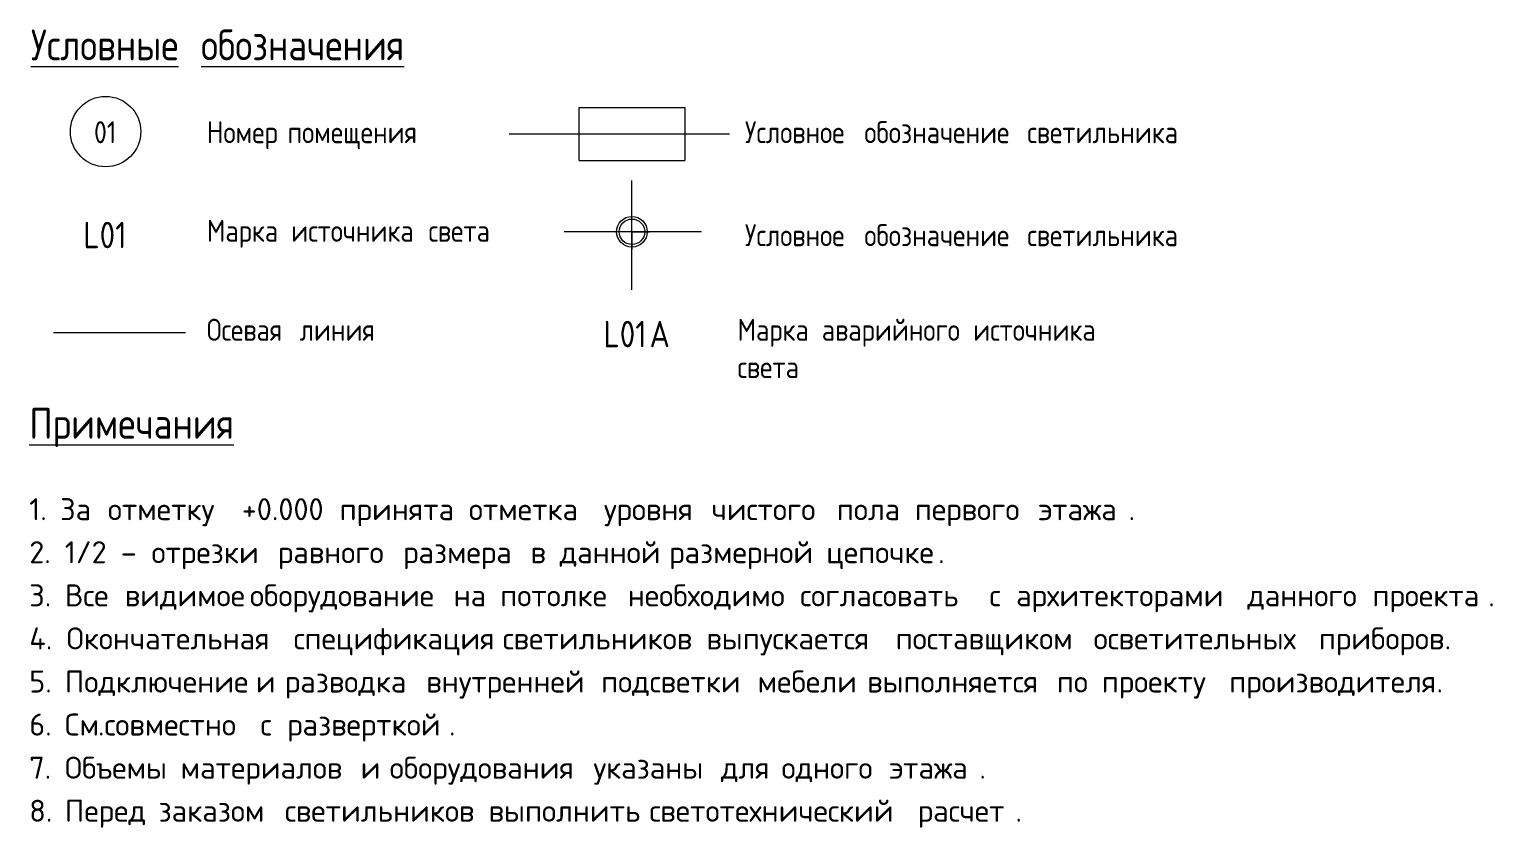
# Model space of a CAD drawing. Header units: millimetres. Extents: x 81425 to 274970, y -8553 to 29000.
# Drawn here: x 127124.7 to 127291, y 3033.9 to 3124.6 of the extents above; entities that cross this region are included whole.
import ezdxf

# ---------------------------------------------------------------- set-up
doc = ezdxf.new("R2010")
doc.units = ezdxf.units.MM
doc.linetypes.add('ADSK_Штрих_ш2 п1', pattern=[300, 200, -100])
for name, color, linetype, lineweight in [('A-DETL', 7, 'Continuous', 9), ('A-DETL-2', 7, 'ADSK_Штрих_ш2 п1', 9), ('G-ANNO-TEXT', 7, 'Continuous', 9)]:
    doc.layers.add(name, color=color, linetype=linetype, lineweight=lineweight)
doc.layers.add('G-ANNO-TEXT-1', color=1, linetype='Continuous', lineweight=9, true_color=0xff0000)
doc.styles.add('GOST Common_2', font='GOST_Common.ttf', dxfattribs={"width": 0.9, "height": 3.5})
doc.styles.add('GOST Common_3', font='GOST_Common.ttf', dxfattribs={"width": 0.9, "height": 3})
doc.styles.add('GOST Common_4', font='GOST_Common.ttf', dxfattribs={"width": 0.9, "height": 2.5})
doc.styles.add('ISOCPEUR_3', font='isocpeur.ttf', dxfattribs={"height": 2.5})

msp = doc.modelspace()

# ---------------------------------------------------------------- linework, layer by layer
at = {"layer": 'A-DETL'}
for p, q in [((127187.21, 3109.69), (127187.21, 3115.69)), ((127187.21, 3115.69), (127199.21, 3115.69)), ((127199.21, 3115.69), (127199.21, 3109.69)), ((127187.21, 3109.69), (127199.21, 3109.69)), ((127193.21, 3101.59), (127193.21, 3103.59)), ((127193.21, 3101.59), (127191.21, 3101.59)), ((127193.21, 3101.59), (127193.21, 3099.59)), ((127193.21, 3101.59), (127195.21, 3101.59))]:
    msp.add_line(p, q, dxfattribs=at)
for centre, radius in [((127133.41, 3112.97), 4), ((127193.21, 3101.59), 1.74), ((127193.21, 3101.59), 1.45)]:
    msp.add_circle(centre, radius, dxfattribs=at)
at = {"layer": 'A-DETL-2'}
for p, q in [((127204.28, 3112.69), (127179.28, 3112.69)), ((127193.21, 3094.98), (127193.21, 3107.43)), ((127201.13, 3101.59), (127185.5, 3101.59)), ((127127.51, 3090.15), (127142.51, 3090.15))]:
    msp.add_line(p, q, dxfattribs=at)

# ---------------------------------------------------------------- texts
at = {"layer": 'G-ANNO-TEXT', "attachment_point": 1}
for s, insert, char_height, width, style in [('\\LУсловные', (127124.92, 3124.57), 3.5, 22.1506, 'GOST Common_2'), ('\\L\\fGOST Common|b0|i0|c204|p34|;\\W.9;\\L ', (127143.19, 3124.57), 3.5, 1.2987, 'GOST Common_2'), ('\\Lобозначения', (127144.26, 3124.57), 3.5, 30.1595, 'GOST Common_2'), ('Условное', (127206.05, 3114.15), 2.5, 15.5127, 'GOST Common_4'), ('обозначение', (127219.62, 3114.15), 2.5, 21.5013, 'GOST Common_4'), ('01', (127132.09, 3114.15), 2.5, 3.319, 'GOST Common_4'), ('Номер', (127144.91, 3114.15), 2.5, 10.1734, 'GOST Common_4'), ('\\fGOST Common|b0|i0|c204|p34|;\\W.9; ', (127153.31, 3114.15), 2.5, 0.938, 'GOST Common_4'), ('помещения', (127154.08, 3114.15), 2.5, 18.543, 'GOST Common_4'), ('\\fGOST Common|b0|i0|c204|p34|;\\W.9; ', (127218.85, 3114.15), 2.5, 0.938, 'GOST Common_4'), ('\\fGOST Common|b0|i0|c204|p34|;\\W.9; ', (127237.36, 3114.15), 2.5, 0.938, 'GOST Common_4'), ('светильника', (127238.13, 3114.15), 2.5, 21.862, 'GOST Common_4'), ('Марка', (127144.91, 3102.95), 2.5, 10.6785, 'GOST Common_4'), ('\\fGOST Common|b0|i0|c204|p34|;\\W.9; ', (127153.72, 3102.95), 2.5, 0.938, 'GOST Common_4'), ('\\fGOST Common|b0|i0|c204|p34|;\\W.9; ', (127169.32, 3102.95), 2.5, 0.938, 'GOST Common_4'), ('источника', (127154.5, 3102.95), 2.5, 17.9658, 'GOST Common_4'), ('света', (127170.09, 3102.95), 2.5, 10.1734, 'GOST Common_4'), ('Условное', (127206.05, 3102.45), 2.5, 15.5127, 'GOST Common_4'), ('\\fGOST Common|b0|i0|c204|p34|;\\W.9; ', (127218.85, 3102.45), 2.5, 0.938, 'GOST Common_4'), ('обозначение', (127219.62, 3102.45), 2.5, 21.5013, 'GOST Common_4'), ('\\fGOST Common|b0|i0|c204|p34|;\\W.9; ', (127237.36, 3102.45), 2.5, 0.938, 'GOST Common_4'), ('светильника', (127238.13, 3102.45), 2.5, 21.862, 'GOST Common_4'), ('Осевая', (127144.91, 3091.7), 2.5, 11.8329, 'GOST Common_4'), ('\\fGOST Common|b0|i0|c204|p34|;\\W.9; ', (127154.67, 3091.7), 2.5, 0.938, 'GOST Common_4'), ('линия', (127155.45, 3091.7), 2.5, 9.7405, 'GOST Common_4'), ('Марка', (127205.2, 3091.7), 2.5, 10.6785, 'GOST Common_4'), ('\\fGOST Common|b0|i0|c204|p34|;\\W.9; ', (127214.01, 3091.7), 2.5, 0.938, 'GOST Common_4'), ('аварийного', (127214.78, 3091.7), 2.5, 19.9139, 'GOST Common_4'), ('\\fGOST Common|b0|i0|c204|p34|;\\W.9; ', (127231.21, 3091.7), 2.5, 0.938, 'GOST Common_4'), ('источника', (127231.98, 3091.7), 2.5, 17.9658, 'GOST Common_4'), ('\\fGOST Common|b0|i0|c204|p34|;\\W.9; ', (127246.81, 3091.7), 2.5, 0.938, 'GOST Common_4'), ('света', (127205.2, 3087.47), 2.5, 10.1734, 'GOST Common_4'), ('\\LПримечания', (127124.74, 3081.57), 3.5, 28.4278, 'GOST Common_2'), ('1. ', (127124.74, 3071.32), 2.5, 4.2489, 'ISOCPEUR_3'), ('За', (127128.25, 3071.32), 2.5, 4.73, 'ISOCPEUR_3'), ('\\fISOCPEUR|b0|i0|c204|p34|; ', (127132.15, 3071.32), 2.5, 1.8439, 'ISOCPEUR_3'), (' +0.000 ', (127147.3, 3071.32), 2.5, 15.3924, 'ISOCPEUR_3'), ('\\fISOCPEUR|b0|i0|c204|p34|; ', (127173.16, 3071.32), 2.5, 1.8439, 'ISOCPEUR_3'), ('\\fISOCPEUR|b0|i0|c204|p34|; ', (127188.51, 3071.32), 2.5, 1.8439, 'ISOCPEUR_3'), ('\\fISOCPEUR|b0|i0|c204|p34|; ', (127200.74, 3071.32), 2.5, 1.8439, 'ISOCPEUR_3'), ('\\fISOCPEUR|b0|i0|c204|p34|; ', (127214.96, 3071.32), 2.5, 1.8439, 'ISOCPEUR_3'), ('\\fISOCPEUR|b0|i0|c204|p34|; ', (127223.83, 3071.32), 2.5, 1.8439, 'ISOCPEUR_3'), ('\\fISOCPEUR|b0|i0|c204|p34|; ', (127237.85, 3071.32), 2.5, 1.8439, 'ISOCPEUR_3'), ('отметку', (127133.67, 3071.32), 2.5, 16.5148, 'ISOCPEUR_3'), ('принята', (127160, 3071.32), 2.5, 15.9536, 'ISOCPEUR_3'), ('отметка', (127174.68, 3071.32), 2.5, 16.7553, 'ISOCPEUR_3'), ('уровня', (127190.03, 3071.32), 2.5, 12.9873, 'ISOCPEUR_3'), ('чистого', (127202.26, 3071.32), 2.5, 15.3924, 'ISOCPEUR_3'), ('пола', (127216.49, 3071.32), 2.5, 8.8987, 'ISOCPEUR_3'), ('первого', (127225.35, 3071.32), 2.5, 15.1519, 'ISOCPEUR_3'), ('этажа', (127239.37, 3071.32), 2.5, 12.4262, 'ISOCPEUR_3'), ('\\fISOCPEUR|b0|i0|c204|p34|;.', (127249.63, 3071.32), 2.5, 0.8819, 'ISOCPEUR_3'), ('2. 1/2 ', (127124.74, 3066.43), 2.5, 12.5865, 'ISOCPEUR_3'), ('\\fISOCPEUR|b0|i0|c204|p34|; ', (127137.11, 3066.43), 2.5, 1.8439, 'ISOCPEUR_3'), ('отрезки', (127138.63, 3066.43), 2.5, 15.5527, 'ISOCPEUR_3'), ('\\fISOCPEUR|b0|i0|c204|p34|; ', (127151.46, 3066.43), 2.5, 1.8439, 'ISOCPEUR_3'), ('\\fISOCPEUR|b0|i0|c204|p34|; ', (127165.69, 3066.43), 2.5, 1.8439, 'ISOCPEUR_3'), ('размера', (127167.21, 3066.43), 2.5, 15.7131, 'ISOCPEUR_3'), ('\\fISOCPEUR|b0|i0|c204|p34|; ', (127180.17, 3066.43), 2.5, 1.8439, 'ISOCPEUR_3'), ('\\fISOCPEUR|b0|i0|c204|p34|; ', (127183.48, 3066.43), 2.5, 1.8439, 'ISOCPEUR_3'), ('данной', (127185, 3066.43), 2.5, 13.2278, 'ISOCPEUR_3'), ('\\fISOCPEUR|b0|i0|c204|p34|; ', (127195.91, 3066.43), 2.5, 1.8439, 'ISOCPEUR_3'), ('размерной', (127197.44, 3066.43), 2.5, 19.8017, 'ISOCPEUR_3'), ('\\fISOCPEUR|b0|i0|c204|p34|; ', (127213.77, 3066.43), 2.5, 1.8439, 'ISOCPEUR_3'), ('\\fISOCPEUR|b0|i0|c204|p34|;–', (127135.13, 3066.43), 2.5, 2.4051, 'ISOCPEUR_3'), ('равного', (127152.99, 3066.43), 2.5, 15.3924, 'ISOCPEUR_3'), ('\\fISOCPEUR|b0|i0|c204|p34|;в', (127181.69, 3066.43), 2.5, 2.1646, 'ISOCPEUR_3'), ('цепочке', (127215.3, 3066.43), 2.5, 15.3924, 'ISOCPEUR_3'), ('\\fISOCPEUR|b0|i0|c204|p34|;.', (127228, 3066.43), 2.5, 0.8819, 'ISOCPEUR_3'), ('3. ', (127124.74, 3061.53), 2.5, 4.8903, 'ISOCPEUR_3'), ('Все', (127128.78, 3061.53), 2.5, 6.4135, 'ISOCPEUR_3'), ('\\fISOCPEUR|b0|i0|c204|p34|; ', (127134.07, 3061.53), 2.5, 1.8439, 'ISOCPEUR_3'), ('\\fISOCPEUR|b0|i0|c204|p34|; ', (127148.29, 3061.53), 2.5, 1.8439, 'ISOCPEUR_3'), ('оборудование', (127149.81, 3061.53), 2.5, 26.2152, 'ISOCPEUR_3'), ('\\fISOCPEUR|b0|i0|c204|p34|; ', (127171.44, 3061.53), 2.5, 1.8439, 'ISOCPEUR_3'), ('\\fISOCPEUR|b0|i0|c204|p34|; ', (127176.73, 3061.53), 2.5, 1.8439, 'ISOCPEUR_3'), ('\\fISOCPEUR|b0|i0|c204|p34|; ', (127191.22, 3061.53), 2.5, 1.8439, 'ISOCPEUR_3'), ('необходимо', (127192.74, 3061.53), 2.5, 21.8861, 'ISOCPEUR_3'), ('\\fISOCPEUR|b0|i0|c204|p34|; ', (127210.8, 3061.53), 2.5, 1.8439, 'ISOCPEUR_3'), ('\\fISOCPEUR|b0|i0|c204|p34|; ', (127232.3, 3061.53), 2.5, 1.8439, 'ISOCPEUR_3'), ('\\fISOCPEUR|b0|i0|c204|p34|; ', (127235.34, 3061.53), 2.5, 1.8439, 'ISOCPEUR_3'), ('\\fISOCPEUR|b0|i0|c204|p34|; ', (127261.6, 3061.53), 2.5, 1.8439, 'ISOCPEUR_3'), ('\\fISOCPEUR|b0|i0|c204|p34|; ', (127275.82, 3061.53), 2.5, 1.8439, 'ISOCPEUR_3'), ('видимое', (127135.59, 3061.53), 2.5, 15.3924, 'ISOCPEUR_3'), ('на', (127172.96, 3061.53), 2.5, 4.5696, 'ISOCPEUR_3'), ('потолке', (127178.25, 3061.53), 2.5, 15.7131, 'ISOCPEUR_3'), ('согласовать', (127212.32, 3061.53), 2.5, 24.211, 'ISOCPEUR_3'), ('\\fISOCPEUR|b0|i0|c204|p34|;с', (127233.82, 3061.53), 2.5, 1.8439, 'ISOCPEUR_3'), ('архитекторами', (127236.86, 3061.53), 2.5, 29.9831, 'ISOCPEUR_3'), ('данного', (127263.12, 3061.53), 2.5, 15.3924, 'ISOCPEUR_3'), ('проекта', (127277.34, 3061.53), 2.5, 15.9536, 'ISOCPEUR_3'), ('\\fISOCPEUR|b0|i0|c204|p34|;.', (127290.5, 3061.53), 2.5, 0.8819, 'ISOCPEUR_3'), ('4. ', (127124.74, 3056.64), 2.5, 5.1308, 'ISOCPEUR_3'), ('Окончательная', (127128.98, 3056.64), 2.5, 29.4219, 'ISOCPEUR_3'), ('\\fISOCPEUR|b0|i0|c204|p34|; ', (127153.25, 3056.64), 2.5, 1.8439, 'ISOCPEUR_3'), ('спецификация', (127154.77, 3056.64), 2.5, 26.9367, 'ISOCPEUR_3'), ('\\fISOCPEUR|b0|i0|c204|p34|; ', (127177, 3056.64), 2.5, 1.8439, 'ISOCPEUR_3'), ('\\fISOCPEUR|b0|i0|c204|p34|; ', (127200.15, 3056.64), 2.5, 1.8439, 'ISOCPEUR_3'), ('\\fISOCPEUR|b0|i0|c204|p34|; ', (127221.65, 3056.64), 2.5, 1.8439, 'ISOCPEUR_3'), ('\\fISOCPEUR|b0|i0|c204|p34|; ', (127244.14, 3056.64), 2.5, 1.8439, 'ISOCPEUR_3'), ('\\fISOCPEUR|b0|i0|c204|p34|; ', (127269.73, 3056.64), 2.5, 1.8439, 'ISOCPEUR_3'), ('приборов', (127271.25, 3056.64), 2.5, 17.3165, 'ISOCPEUR_3'), ('светильников', (127178.52, 3056.64), 2.5, 26.2152, 'ISOCPEUR_3'), ('выпускается', (127201.67, 3056.64), 2.5, 24.211, 'ISOCPEUR_3'), ('поставщиком', (127223.17, 3056.64), 2.5, 25.4135, 'ISOCPEUR_3'), ('осветительных', (127245.66, 3056.64), 2.5, 29.1814, 'ISOCPEUR_3'), ('\\fISOCPEUR|b0|i0|c204|p34|;.', (127285.54, 3056.64), 2.5, 0.8819, 'ISOCPEUR_3'), ('5. ', (127124.74, 3051.74), 2.5, 4.8903, 'ISOCPEUR_3'), ('Подключение', (127128.78, 3051.74), 2.5, 24.4515, 'ISOCPEUR_3'), ('\\fISOCPEUR|b0|i0|c204|p34|; ', (127148.95, 3051.74), 2.5, 1.8439, 'ISOCPEUR_3'), ('\\fISOCPEUR|b0|i0|c204|p34|;и', (127150.47, 3051.74), 2.5, 2.1646, 'ISOCPEUR_3'), ('\\fISOCPEUR|b0|i0|c204|p34|; ', (127152.26, 3051.74), 2.5, 1.8439, 'ISOCPEUR_3'), ('разводка', (127153.78, 3051.74), 2.5, 17.6371, 'ISOCPEUR_3'), ('\\fISOCPEUR|b0|i0|c204|p34|; ', (127168.33, 3051.74), 2.5, 1.8439, 'ISOCPEUR_3'), ('внутренней', (127169.85, 3051.74), 2.5, 22.2067, 'ISOCPEUR_3'), ('\\fISOCPEUR|b0|i0|c204|p34|; ', (127188.18, 3051.74), 2.5, 1.8439, 'ISOCPEUR_3'), ('подсветки', (127189.7, 3051.74), 2.5, 19.7215, 'ISOCPEUR_3'), ('\\fISOCPEUR|b0|i0|c204|p34|; ', (127205.97, 3051.74), 2.5, 1.8439, 'ISOCPEUR_3'), ('мебели', (127207.49, 3051.74), 2.5, 13.2278, 'ISOCPEUR_3'), ('\\fISOCPEUR|b0|i0|c204|p34|; ', (127218.4, 3051.74), 2.5, 1.8439, 'ISOCPEUR_3'), ('выполняется', (127219.93, 3051.74), 2.5, 24.2911, 'ISOCPEUR_3'), ('\\fISOCPEUR|b0|i0|c204|p34|; ', (127239.97, 3051.74), 2.5, 1.8439, 'ISOCPEUR_3'), ('по', (127241.49, 3051.74), 2.5, 4.3291, 'ISOCPEUR_3'), ('\\fISOCPEUR|b0|i0|c204|p34|; ', (127245.06, 3051.74), 2.5, 1.8439, 'ISOCPEUR_3'), ('проекту', (127246.58, 3051.74), 2.5, 15.7131, 'ISOCPEUR_3'), ('\\fISOCPEUR|b0|i0|c204|p34|; ', (127259.55, 3051.74), 2.5, 1.8439, 'ISOCPEUR_3'), ('производителя', (127261.07, 3051.74), 2.5, 28.5401, 'ISOCPEUR_3'), ('\\fISOCPEUR|b0|i0|c204|p34|;.', (127284.62, 3051.74), 2.5, 0.8819, 'ISOCPEUR_3'), ('6. ', (127124.74, 3046.85), 2.5, 4.8903, 'ISOCPEUR_3'), ('См', (127128.78, 3046.85), 2.5, 4.5696, 'ISOCPEUR_3'), ('совместно', (127133.27, 3046.85), 2.5, 19.6413, 'ISOCPEUR_3'), ('\\fISOCPEUR|b0|i0|c204|p34|; ', (127149.48, 3046.85), 2.5, 1.8439, 'ISOCPEUR_3'), ('\\fISOCPEUR|b0|i0|c204|p34|;с', (127151, 3046.85), 2.5, 1.8439, 'ISOCPEUR_3'), ('\\fISOCPEUR|b0|i0|c204|p34|; ', (127152.52, 3046.85), 2.5, 1.8439, 'ISOCPEUR_3'), ('разверткой', (127154.04, 3046.85), 2.5, 22.2869, 'ISOCPEUR_3'), ('\\fISOCPEUR|b0|i0|c204|p34|;.', (127132.55, 3046.85), 2.5, 0.8819, 'ISOCPEUR_3'), ('\\fISOCPEUR|b0|i0|c204|p34|;.', (127172.43, 3046.85), 2.5, 0.8819, 'ISOCPEUR_3'), ('7. ', (127124.74, 3041.95), 2.5, 4.8903, 'ISOCPEUR_3'), ('Объемы', (127128.78, 3041.95), 2.5, 14.1097, 'ISOCPEUR_3'), ('\\fISOCPEUR|b0|i0|c204|p34|; ', (127140.42, 3041.95), 2.5, 1.8439, 'ISOCPEUR_3'), ('материалов', (127141.94, 3041.95), 2.5, 22.9283, 'ISOCPEUR_3'), ('\\fISOCPEUR|b0|i0|c204|p34|; ', (127160.86, 3041.95), 2.5, 1.8439, 'ISOCPEUR_3'), ('\\fISOCPEUR|b0|i0|c204|p34|;и', (127162.38, 3041.95), 2.5, 2.1646, 'ISOCPEUR_3'), ('\\fISOCPEUR|b0|i0|c204|p34|; ', (127164.16, 3041.95), 2.5, 1.8439, 'ISOCPEUR_3'), ('оборудования', (127165.69, 3041.95), 2.5, 26.2152, 'ISOCPEUR_3'), ('\\fISOCPEUR|b0|i0|c204|p34|; ', (127187.32, 3041.95), 2.5, 1.8439, 'ISOCPEUR_3'), ('указаны', (127188.84, 3041.95), 2.5, 15.7131, 'ISOCPEUR_3'), ('\\fISOCPEUR|b0|i0|c204|p34|; ', (127201.8, 3041.95), 2.5, 1.8439, 'ISOCPEUR_3'), ('для', (127203.32, 3041.95), 2.5, 6.4937, 'ISOCPEUR_3'), ('\\fISOCPEUR|b0|i0|c204|p34|; ', (127208.68, 3041.95), 2.5, 1.8439, 'ISOCPEUR_3'), ('одного', (127210.2, 3041.95), 2.5, 12.9873, 'ISOCPEUR_3'), ('\\fISOCPEUR|b0|i0|c204|p34|; ', (127220.92, 3041.95), 2.5, 1.8439, 'ISOCPEUR_3'), ('этажа', (127222.44, 3041.95), 2.5, 12.4262, 'ISOCPEUR_3'), ('\\fISOCPEUR|b0|i0|c204|p34|;.', (127232.69, 3041.95), 2.5, 0.8819, 'ISOCPEUR_3'), ('8. ', (127124.74, 3037.06), 2.5, 4.8903, 'ISOCPEUR_3'), ('Перед', (127128.78, 3037.06), 2.5, 11.0633, 'ISOCPEUR_3'), ('\\fISOCPEUR|b0|i0|c204|p34|; ', (127137.9, 3037.06), 2.5, 1.8439, 'ISOCPEUR_3'), ('заказом', (127139.43, 3037.06), 2.5, 15.5527, 'ISOCPEUR_3'), ('\\fISOCPEUR|b0|i0|c204|p34|; ', (127152.26, 3037.06), 2.5, 1.8439, 'ISOCPEUR_3'), ('светильников', (127153.78, 3037.06), 2.5, 26.2152, 'ISOCPEUR_3'), ('\\fISOCPEUR|b0|i0|c204|p34|; ', (127175.41, 3037.06), 2.5, 1.8439, 'ISOCPEUR_3'), ('выполнить', (127176.93, 3037.06), 2.5, 20.2827, 'ISOCPEUR_3'), ('\\fISOCPEUR|b0|i0|c204|p34|; ', (127193.67, 3037.06), 2.5, 1.8439, 'ISOCPEUR_3'), ('светотехнический', (127195.19, 3037.06), 2.5, 35.1139, 'ISOCPEUR_3'), ('\\fISOCPEUR|b0|i0|c204|p34|; ', (127224.16, 3037.06), 2.5, 1.8439, 'ISOCPEUR_3'), ('расчет', (127225.68, 3037.06), 2.5, 13.4683, 'ISOCPEUR_3'), ('\\fISOCPEUR|b0|i0|c204|p34|;.', (127236.79, 3037.06), 2.5, 0.8819, 'ISOCPEUR_3')]:
    msp.add_mtext(s, dxfattribs=dict(at, insert=insert, char_height=char_height, width=width, style=style))
at = {"layer": 'G-ANNO-TEXT-1', "char_height": 3, "attachment_point": 1, "style": 'GOST Common_3'}
for s, insert, width in [('L01', (127130.88, 3102.72), 6.3494), ('L01', (127189.97, 3091.47), 6.3494), ('\\fGOST Common|b0|i0|c204|p34|;\\W.9;А', (127195.21, 3091.47), 2.9582)]:
    msp.add_mtext(s, dxfattribs=dict(at, insert=insert, width=width))

doc.saveas('drawing.dxf')
